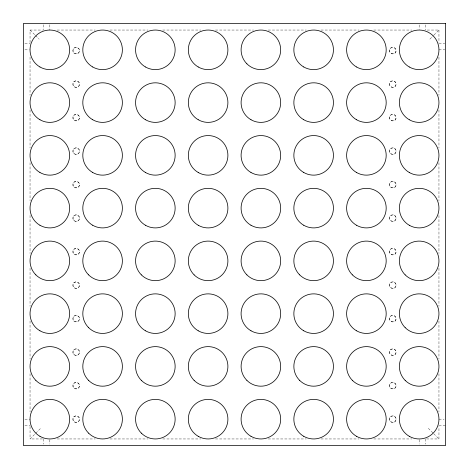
<?xml version="1.0" encoding="UTF-8"?>
<svg xmlns="http://www.w3.org/2000/svg" width="469" height="469" viewBox="0 0 469 469"><rect width="100%" height="100%" fill="white"/><g stroke="black" fill="none" stroke-linecap="round" stroke-linejoin="round"><path stroke-width="0.35" stroke-dasharray="2.35 1.76" d="M42.503 438.955L30.045 438.955L35.245 433.755M35.75 433.25L40.662 428.338M429.868 39.132L433.467 35.533M433.954 35.046L438.955 30.045L426.497 30.045M30.045 42.544L30.045 30.045L42.503 30.045M57.159 30.045L95.266 30.045M109.922 30.045L148.028 30.045M162.684 30.045L200.791 30.045M215.447 30.045L253.553 30.045M268.209 30.045L306.316 30.045M320.972 30.045L359.078 30.045M373.734 30.045L411.841 30.045M24.916 43.236L30.045 43.236M438.955 43.236L444.817 43.236M24.916 49.831L29.313 49.831M438.955 49.831L444.817 49.831M24.916 419.169L30.045 419.169M438.955 419.169L444.084 419.169M24.916 425.764L30.045 425.764M438.955 425.764L445.55 425.764M57.159 438.955L95.266 438.955M109.922 438.955L148.028 438.955M162.684 438.955L200.791 438.955M215.447 438.955L253.553 438.955M268.209 438.955L306.316 438.955M320.972 438.955L359.078 438.955M373.734 438.955L411.841 438.955M426.497 438.955L438.955 438.955L438.955 426.456M30.045 30.045L35.046 35.046M35.533 35.533L39.132 39.132M428.338 428.338L433.25 433.25M433.755 433.755L438.955 438.955M438.955 30.045L438.955 42.544M438.955 57.159L438.955 95.266M438.955 109.922L438.955 148.028M438.955 162.684L438.955 200.791M438.955 215.447L438.955 253.553M438.955 268.209L438.955 306.316M438.955 320.972L438.955 359.078M438.955 373.734L438.955 411.841M425.764 24.916L425.764 30.045M425.764 438.955L425.764 444.084M419.169 24.916L419.169 29.313M419.169 439.688L419.169 444.084M49.831 24.769L49.831 30.045M49.831 439.688L49.831 444.084M43.236 24.769L43.236 30.045M43.236 438.955L43.236 444.084M30.045 57.159L30.045 95.266M30.045 109.922L30.045 148.028M30.045 162.684L30.045 200.791M30.045 215.447L30.045 253.553M30.045 268.209L30.045 306.316M30.045 320.972L30.045 359.078M30.045 373.734L30.045 411.841M30.045 426.456L30.045 438.955M73.029 49.767C71.775 53.818 78.458 55.612 79.396 51.479C80.65 47.428 73.967 45.634 73.029 49.767M73.029 83.271C71.775 87.322 78.458 89.116 79.396 84.983C80.65 80.932 73.967 79.138 73.029 83.271M73.029 116.775C71.775 120.826 78.458 122.62 79.396 118.487C80.65 114.436 73.967 112.642 73.029 116.775M73.029 150.279C71.775 154.33 78.458 156.124 79.396 151.991C80.65 147.94 73.967 146.146 73.029 150.279M73.029 183.784C71.775 187.834 78.458 189.628 79.396 185.495C80.65 181.444 73.967 179.65 73.029 183.784M73.029 217.288C71.775 221.339 78.458 223.133 79.396 219C80.65 214.949 73.967 213.155 73.029 217.288M73.029 250.792C71.775 254.843 78.458 256.637 79.396 252.504C80.65 248.453 73.967 246.659 73.029 250.792M73.029 284.296C71.775 288.347 78.458 290.141 79.396 286.008C80.65 281.957 73.967 280.163 73.029 284.296M73.029 317.8C71.775 321.851 78.458 323.645 79.396 319.512C80.65 315.461 73.967 313.667 73.029 317.8M73.029 351.304C71.775 355.355 78.458 357.149 79.396 353.016C80.65 348.965 73.967 347.171 73.029 351.304M73.029 384.809C71.775 388.86 78.458 390.654 79.396 386.52C80.65 382.47 73.967 380.676 73.029 384.809M73.029 418.313C71.775 422.364 78.458 424.158 79.396 420.025C80.65 415.974 73.967 414.18 73.029 418.313M389.604 49.767C388.35 53.818 395.033 55.612 395.971 51.479C397.225 47.428 390.542 45.634 389.604 49.767M389.604 83.271C388.35 87.322 395.033 89.116 395.971 84.983C397.225 80.932 390.542 79.138 389.604 83.271M389.604 116.775C388.35 120.826 395.033 122.62 395.971 118.487C397.225 114.436 390.542 112.642 389.604 116.775M389.604 150.279C388.35 154.33 395.033 156.124 395.971 151.991C397.225 147.94 390.542 146.146 389.604 150.279M389.604 183.784C388.35 187.834 395.033 189.628 395.971 185.495C397.225 181.444 390.542 179.65 389.604 183.784M389.604 217.288C388.35 221.339 395.033 223.133 395.971 219C397.225 214.949 390.542 213.155 389.604 217.288M389.604 250.792C388.35 254.843 395.033 256.637 395.971 252.504C397.225 248.453 390.542 246.659 389.604 250.792M389.604 284.296C388.35 288.347 395.033 290.141 395.971 286.008C397.225 281.957 390.542 280.163 389.604 284.296M389.604 317.8C388.35 321.851 395.033 323.645 395.971 319.512C397.225 315.461 390.542 313.667 389.604 317.8M389.604 351.304C388.35 355.355 395.033 357.149 395.971 353.016C397.225 348.965 390.542 347.171 389.604 351.304M389.604 384.809C388.35 388.86 395.033 390.654 395.971 386.52C397.225 382.47 390.542 380.676 389.604 384.809M389.604 418.313C388.35 422.364 395.033 424.158 395.971 420.025C397.225 415.974 390.542 414.18 389.604 418.313M73.879 52.956A3.301 3.301 0 0 0 79.396 51.479A3.301 3.301 0 0 0 75.357 47.439A3.301 3.301 0 0 0 73.879 52.956M390.454 421.502A3.301 3.301 0 0 0 395.971 420.025A3.301 3.301 0 0 0 391.932 415.985A3.301 3.301 0 0 0 390.454 421.502M74.565 422.024A3.301 3.301 0 0 0 79.513 419.169A3.301 3.301 0 0 0 74.565 416.314A3.301 3.301 0 0 0 74.565 422.024M390.454 387.998A3.301 3.301 0 0 0 395.971 386.52A3.301 3.301 0 0 0 391.932 382.481A3.301 3.301 0 0 0 390.454 387.998M74.565 388.52A3.301 3.301 0 0 0 79.513 385.665A3.301 3.301 0 0 0 74.565 382.81A3.301 3.301 0 0 0 74.565 388.52M391.14 355.015A3.301 3.301 0 0 0 396.088 352.16A3.301 3.301 0 0 0 391.14 349.305A3.301 3.301 0 0 0 391.14 355.015M73.879 354.494A3.301 3.301 0 0 0 79.396 353.016A3.301 3.301 0 0 0 75.357 348.977A3.301 3.301 0 0 0 73.879 354.494M391.14 321.511A3.301 3.301 0 0 0 396.088 318.656A3.301 3.301 0 0 0 391.14 315.801A3.301 3.301 0 0 0 391.14 321.511M73.879 320.989A3.301 3.301 0 0 0 79.396 319.512A3.301 3.301 0 0 0 75.357 315.473A3.301 3.301 0 0 0 73.879 320.989M390.454 287.485A3.301 3.301 0 0 0 395.971 286.008A3.301 3.301 0 0 0 391.932 281.969A3.301 3.301 0 0 0 390.454 287.485M74.565 288.007A3.301 3.301 0 0 0 79.513 285.152A3.301 3.301 0 0 0 74.565 282.297A3.301 3.301 0 0 0 74.565 288.007M391.14 254.503A3.301 3.301 0 0 0 396.088 251.648A3.301 3.301 0 0 0 391.14 248.793A3.301 3.301 0 0 0 391.14 254.503M74.565 254.503A3.301 3.301 0 0 0 79.513 251.648A3.301 3.301 0 0 0 74.565 248.793A3.301 3.301 0 0 0 74.565 254.503M390.454 220.477A3.301 3.301 0 0 0 395.971 219A3.301 3.301 0 0 0 391.932 214.96A3.301 3.301 0 0 0 390.454 220.477M73.879 220.477A3.301 3.301 0 0 0 79.396 219A3.301 3.301 0 0 0 75.357 214.96A3.301 3.301 0 0 0 73.879 220.477M390.454 186.973A3.301 3.301 0 0 0 395.971 185.495A3.301 3.301 0 0 0 391.932 181.456A3.301 3.301 0 0 0 390.454 186.973M74.565 187.494A3.301 3.301 0 0 0 79.513 184.639A3.301 3.301 0 0 0 74.565 181.784A3.301 3.301 0 0 0 74.565 187.494M390.454 153.469A3.301 3.301 0 0 0 395.971 151.991A3.301 3.301 0 0 0 391.932 147.952A3.301 3.301 0 0 0 390.454 153.469M73.879 153.469A3.301 3.301 0 0 0 79.396 151.991A3.301 3.301 0 0 0 75.357 147.952A3.301 3.301 0 0 0 73.879 153.469M391.14 120.486A3.301 3.301 0 0 0 396.088 117.631A3.301 3.301 0 0 0 391.14 114.776A3.301 3.301 0 0 0 391.14 120.486M74.565 120.486A3.301 3.301 0 0 0 79.513 117.631A3.301 3.301 0 0 0 74.565 114.776A3.301 3.301 0 0 0 74.565 120.486M391.14 86.982A3.301 3.301 0 0 0 396.088 84.127A3.301 3.301 0 0 0 391.14 81.272A3.301 3.301 0 0 0 391.14 86.982M74.565 86.982A3.301 3.301 0 0 0 79.513 84.127A3.301 3.301 0 0 0 74.565 81.272A3.301 3.301 0 0 0 74.565 86.982M391.14 53.478A3.301 3.301 0 0 0 396.088 50.623A3.301 3.301 0 0 0 391.14 47.768A3.301 3.301 0 0 0 391.14 53.478"/><path stroke-width="0.7" d="M445.55 23.45L23.45 23.45L23.45 445.55L445.55 445.55L445.55 23.45M409.273 66.967A19.786 19.786 0 0 0 438.955 49.831A19.786 19.786 0 0 0 409.273 32.695A19.786 19.786 0 0 0 409.273 66.967M409.273 119.73A19.786 19.786 0 0 0 438.955 102.594A19.786 19.786 0 0 0 409.273 85.458A19.786 19.786 0 0 0 409.273 119.73M409.273 172.492A19.786 19.786 0 0 0 438.955 155.356A19.786 19.786 0 0 0 409.273 138.22A19.786 19.786 0 0 0 409.273 172.492M409.273 225.255A19.786 19.786 0 0 0 438.955 208.119A19.786 19.786 0 0 0 409.273 190.983A19.786 19.786 0 0 0 409.273 225.255M405.181 274.869A19.786 19.786 0 0 0 438.281 266.005A19.786 19.786 0 0 0 414.045 241.769A19.786 19.786 0 0 0 405.181 274.869M405.181 327.632A19.786 19.786 0 0 0 438.281 318.768A19.786 19.786 0 0 0 414.045 294.532A19.786 19.786 0 0 0 405.181 327.632M405.181 380.394A19.786 19.786 0 0 0 438.281 371.53A19.786 19.786 0 0 0 414.045 347.295A19.786 19.786 0 0 0 405.181 380.394M409.273 436.305A19.786 19.786 0 0 0 438.955 419.169A19.786 19.786 0 0 0 409.273 402.033A19.786 19.786 0 0 0 409.273 436.305M356.516 66.967A19.786 19.786 0 0 0 386.192 49.831A19.786 19.786 0 0 0 356.516 32.695A19.786 19.786 0 0 0 356.516 66.967M356.51 119.73A19.786 19.786 0 0 0 386.192 102.594A19.786 19.786 0 0 0 356.516 85.458A19.786 19.786 0 0 0 356.51 119.73M356.516 172.492A19.786 19.786 0 0 0 386.192 155.356A19.786 19.786 0 0 0 356.516 138.22A19.786 19.786 0 0 0 356.516 172.492M356.516 225.255A19.786 19.786 0 0 0 386.192 208.119A19.786 19.786 0 0 0 356.516 190.983A19.786 19.786 0 0 0 356.516 225.255M352.418 274.869A19.786 19.786 0 0 0 385.518 266.005A19.786 19.786 0 0 0 361.282 241.769A19.786 19.786 0 0 0 352.418 274.869M356.516 330.78A19.786 19.786 0 0 0 386.192 313.644A19.786 19.786 0 0 0 356.516 296.508A19.786 19.786 0 0 0 356.516 330.78M352.418 380.394A19.786 19.786 0 0 0 385.518 371.53A19.786 19.786 0 0 0 361.282 347.295A19.786 19.786 0 0 0 352.418 380.394M356.516 436.305A19.786 19.786 0 0 0 386.192 419.169A19.786 19.786 0 0 0 356.516 402.033A19.786 19.786 0 0 0 356.516 436.305M303.748 66.967A19.786 19.786 0 0 0 333.43 49.831A19.786 19.786 0 0 0 303.748 32.695A19.786 19.786 0 0 0 303.748 66.967M303.748 119.73A19.786 19.786 0 0 0 333.43 102.594A19.786 19.786 0 0 0 303.754 85.458A19.786 19.786 0 0 0 303.748 119.73M303.748 172.492A19.786 19.786 0 0 0 333.43 155.356A19.786 19.786 0 0 0 303.748 138.22A19.786 19.786 0 0 0 303.748 172.492M303.748 225.255A19.786 19.786 0 0 0 333.43 208.119A19.786 19.786 0 0 0 303.748 190.983A19.786 19.786 0 0 0 303.748 225.255M299.656 274.869A19.786 19.786 0 0 0 332.756 266.005A19.786 19.786 0 0 0 308.52 241.769A19.786 19.786 0 0 0 299.656 274.869M303.748 330.78A19.786 19.786 0 0 0 333.43 313.644A19.786 19.786 0 0 0 303.748 296.508A19.786 19.786 0 0 0 303.748 330.78M299.656 380.394A19.786 19.786 0 0 0 332.756 371.53A19.786 19.786 0 0 0 308.52 347.295A19.786 19.786 0 0 0 299.656 380.394M303.748 436.305A19.786 19.786 0 0 0 333.43 419.169A19.786 19.786 0 0 0 303.748 402.033A19.786 19.786 0 0 0 303.748 436.305M246.893 63.819A19.786 19.786 0 0 0 279.993 54.955A19.786 19.786 0 0 0 255.757 30.72A19.786 19.786 0 0 0 246.893 63.819M250.985 119.73A19.786 19.786 0 0 0 280.667 102.594A19.786 19.786 0 0 0 250.991 85.458A19.786 19.786 0 0 0 250.985 119.73M250.985 172.492A19.786 19.786 0 0 0 280.667 155.356A19.786 19.786 0 0 0 250.985 138.22A19.786 19.786 0 0 0 250.985 172.492M250.985 225.255A19.786 19.786 0 0 0 280.667 208.119A19.786 19.786 0 0 0 250.991 190.983A19.786 19.786 0 0 0 250.985 225.255M246.893 274.869A19.786 19.786 0 0 0 279.993 266.005A19.786 19.786 0 0 0 255.757 241.769A19.786 19.786 0 0 0 246.893 274.869M250.985 330.78A19.786 19.786 0 0 0 280.667 313.644A19.786 19.786 0 0 0 250.985 296.508A19.786 19.786 0 0 0 250.985 330.78M246.893 380.394A19.786 19.786 0 0 0 279.993 371.53A19.786 19.786 0 0 0 255.757 347.295A19.786 19.786 0 0 0 246.893 380.394M250.985 436.305A19.786 19.786 0 0 0 280.667 419.169A19.786 19.786 0 0 0 250.985 402.033A19.786 19.786 0 0 0 250.985 436.305M198.223 66.967A19.786 19.786 0 0 0 227.905 49.831A19.786 19.786 0 0 0 198.223 32.695A19.786 19.786 0 0 0 198.223 66.967M198.223 119.73A19.786 19.786 0 0 0 227.905 102.594A19.786 19.786 0 0 0 198.229 85.458A19.786 19.786 0 0 0 198.223 119.73M198.223 172.492A19.786 19.786 0 0 0 227.905 155.356A19.786 19.786 0 0 0 198.223 138.22A19.786 19.786 0 0 0 198.223 172.492M198.223 225.255A19.786 19.786 0 0 0 227.905 208.119A19.786 19.786 0 0 0 198.223 190.983A19.786 19.786 0 0 0 198.223 225.255M194.131 274.869A19.786 19.786 0 0 0 227.231 266.005A19.786 19.786 0 0 0 202.995 241.769A19.786 19.786 0 0 0 194.131 274.869M198.223 330.78A19.786 19.786 0 0 0 227.905 313.644A19.786 19.786 0 0 0 198.223 296.508A19.786 19.786 0 0 0 198.223 330.78M194.131 380.394A19.786 19.786 0 0 0 227.231 371.53A19.786 19.786 0 0 0 202.995 347.295A19.786 19.786 0 0 0 194.131 380.394M198.223 436.305A19.786 19.786 0 0 0 227.905 419.169A19.786 19.786 0 0 0 198.223 402.033A19.786 19.786 0 0 0 198.223 436.305M145.46 66.967A19.786 19.786 0 0 0 175.142 49.831A19.786 19.786 0 0 0 145.46 32.695A19.786 19.786 0 0 0 145.46 66.967M145.46 119.73A19.786 19.786 0 0 0 175.142 102.594A19.786 19.786 0 0 0 145.466 85.458A19.786 19.786 0 0 0 145.46 119.73M145.46 172.492A19.786 19.786 0 0 0 175.142 155.356A19.786 19.786 0 0 0 145.46 138.22A19.786 19.786 0 0 0 145.46 172.492M145.46 225.255A19.786 19.786 0 0 0 175.142 208.119A19.786 19.786 0 0 0 145.46 190.983A19.786 19.786 0 0 0 145.46 225.255M141.368 274.869A19.786 19.786 0 0 0 174.468 266.005A19.786 19.786 0 0 0 150.232 241.769A19.786 19.786 0 0 0 141.368 274.869M145.46 330.78A19.786 19.786 0 0 0 175.142 313.644A19.786 19.786 0 0 0 145.46 296.508A19.786 19.786 0 0 0 145.46 330.78M141.368 380.394A19.786 19.786 0 0 0 174.468 371.53A19.786 19.786 0 0 0 150.232 347.295A19.786 19.786 0 0 0 141.368 380.394M141.368 433.157A19.786 19.786 0 0 0 174.468 424.293A19.786 19.786 0 0 0 150.232 400.057A19.786 19.786 0 0 0 141.368 433.157M92.698 66.967A19.786 19.786 0 0 0 122.38 49.831A19.786 19.786 0 0 0 92.698 32.695A19.786 19.786 0 0 0 92.698 66.967M92.698 119.73A19.786 19.786 0 0 0 122.38 102.594A19.786 19.786 0 0 0 92.698 85.458A19.786 19.786 0 0 0 92.698 119.73M92.698 172.492A19.786 19.786 0 0 0 122.38 155.356A19.786 19.786 0 0 0 92.698 138.22A19.786 19.786 0 0 0 92.698 172.492M92.698 225.255A19.786 19.786 0 0 0 122.38 208.119A19.786 19.786 0 0 0 92.698 190.983A19.786 19.786 0 0 0 92.698 225.255M88.606 274.869A19.786 19.786 0 0 0 121.706 266.005A19.786 19.786 0 0 0 97.47 241.769A19.786 19.786 0 0 0 88.606 274.869M88.606 327.632A19.786 19.786 0 0 0 121.706 318.768A19.786 19.786 0 0 0 97.47 294.532A19.786 19.786 0 0 0 88.606 327.632M88.606 380.394A19.786 19.786 0 0 0 121.706 371.53A19.786 19.786 0 0 0 97.47 347.295A19.786 19.786 0 0 0 88.606 380.394M88.606 433.157A19.786 19.786 0 0 0 121.706 424.293A19.786 19.786 0 0 0 97.47 400.057A19.786 19.786 0 0 0 88.606 433.157M39.935 66.967A19.786 19.786 0 0 0 69.617 49.831A19.786 19.786 0 0 0 39.935 32.695A19.786 19.786 0 0 0 39.935 66.967M39.935 119.73A19.786 19.786 0 0 0 69.617 102.594A19.786 19.786 0 0 0 39.935 85.458A19.786 19.786 0 0 0 39.935 119.73M39.935 172.492A19.786 19.786 0 0 0 69.617 155.356A19.786 19.786 0 0 0 39.935 138.22A19.786 19.786 0 0 0 39.935 172.492M39.935 225.255A19.786 19.786 0 0 0 69.617 208.119A19.786 19.786 0 0 0 39.935 190.983A19.786 19.786 0 0 0 39.935 225.255M35.843 274.869A19.786 19.786 0 0 0 68.943 266.005A19.786 19.786 0 0 0 44.707 241.769A19.786 19.786 0 0 0 35.843 274.869M39.935 330.78A19.786 19.786 0 0 0 69.617 313.644A19.786 19.786 0 0 0 39.935 296.508A19.786 19.786 0 0 0 39.935 330.78M35.843 380.394A19.786 19.786 0 0 0 68.943 371.53A19.786 19.786 0 0 0 44.707 347.295A19.786 19.786 0 0 0 35.843 380.394M39.935 436.305A19.786 19.786 0 0 0 69.617 419.169A19.786 19.786 0 0 0 39.935 402.033A19.786 19.786 0 0 0 39.935 436.305"/></g></svg>
